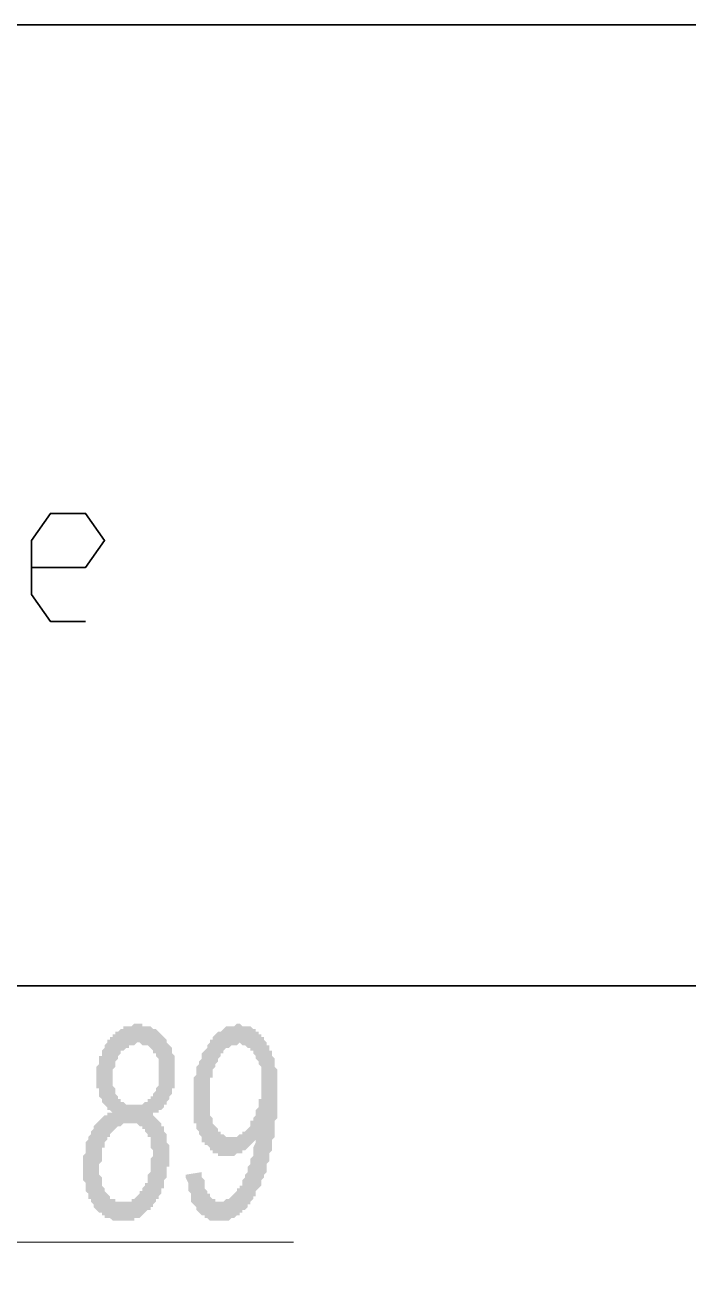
# Model space of a CAD drawing. Header units: millimetres. Extents: x 1372 to 666090, y 1285 to 31551.
# Drawn here: x 534700 to 535725, y 26938 to 28855 of the extents above; entities that cross this region are included whole.
import ezdxf

# ---------------------------------------------------------------- set-up
doc = ezdxf.new("R2010")
doc.units = ezdxf.units.MM
doc.layers.add('PDF _0', color=7, linetype='Continuous')
doc.layers.add('PDF _75-АЗ Штамп', color=7, linetype='Continuous')

msp = doc.modelspace()

# ---------------------------------------------------------------- hatches: boundary and pattern name
at = {"layer": 'PDF _75-АЗ Штамп', "transparency": 33554559}
h = msp.add_hatch(color=256, dxfattribs=at)
h.paths.add_polyline_path([(534836.1, 27173.8), (534831.9, 27178), (534827.7, 27178), (534827.7, 27182.1), (534823.5, 27186.3), (534823.5, 27186.3), (534819.4, 27190.5), (534819.4, 27194.7), (534819.4, 27194.7), (534815.2, 27198.8), (534815.2, 27203), (534815.2, 27207.2), (534815.2, 27211.3), (534811, 27211.3), (534811, 27215.5), (534811, 27219.7), (534811, 27223.9), (534811, 27228), (534811, 27232.2), (534811, 27236.4), (534811, 27240.5), (534811, 27244.7), (534815.2, 27248.9), (534815.2, 27253.1), (534815.2, 27257.2), (534815.2, 27261.4), (534819.4, 27261.4), (534819.4, 27265.6), (534819.4, 27269.7), (534823.5, 27273.9), (534823.5, 27278.1), (534823.5, 27278.1), (534827.7, 27282.3), (534827.7, 27286.4), (534831.9, 27286.4), (534831.9, 27290.6), (534836.1, 27290.6), (534836.1, 27294.8), (534840.2, 27294.8), (534840.2, 27298.9), (534844.4, 27298.9), (534848.6, 27303.1), (534848.6, 27303.1), (534852.7, 27303.1), (534852.7, 27307.3), (534856.9, 27307.3), (534861.1, 27307.3), (534861.1, 27307.3), (534865.3, 27307.3), (534869.4, 27311.4), (534873.6, 27311.4), (534873.6, 27311.4), (534877.8, 27311.4), (534881.9, 27311.4), (534881.9, 27307.3), (534886.1, 27307.3), (534890.3, 27307.3), (534894.5, 27307.3), (534894.5, 27307.3), (534898.6, 27303.1), (534898.6, 27303.1), (534902.8, 27303.1), (534907, 27298.9), (534907, 27298.9), (534911.1, 27294.8), (534911.1, 27294.8), (534915.3, 27290.6), (534915.3, 27290.6), (534915.3, 27290.6), (534919.5, 27286.4), (534919.5, 27282.3), (534923.7, 27278.1), (534923.7, 27278.1), (534927.8, 27273.9), (534927.8, 27269.7), (534927.8, 27265.6), (534932, 27261.4), (534932, 27257.2), (534932, 27253.1), (534932, 27253.1), (534932, 27248.9), (534932, 27244.7), (534932, 27240.5), (534932, 27236.4), (534932, 27232.2), (534932, 27228), (534932, 27223.9), (534932, 27219.7), (534932, 27215.5), (534932, 27211.3), (534927.8, 27211.3), (534927.8, 27207.2), (534927.8, 27203), (534923.7, 27198.8), (534923.7, 27198.8), (534923.7, 27194.7), (534919.5, 27190.5), (534919.5, 27190.5), (534919.5, 27186.3), (534915.3, 27186.3), (534915.3, 27182.1), (534911.1, 27178), (534907, 27178), (534907, 27173.8), (534902.8, 27173.8), (534898.6, 27173.8), (534898.6, 27169.6), (534898.6, 27169.6), (534902.8, 27165.5), (534907, 27161.3), (534907, 27161.3), (534911.1, 27157.1), (534911.1, 27152.9), (534915.3, 27152.9), (534915.3, 27148.8), (534915.3, 27148.8), (534915.3, 27144.6), (534919.5, 27140.4), (534919.5, 27136.3), (534919.5, 27132.1), (534919.5, 27127.9), (534923.7, 27123.7), (534923.7, 27119.6), (534923.7, 27115.4), (534923.7, 27111.2), (534923.7, 27107.1), (534923.7, 27102.9), (534923.7, 27098.7), (534923.7, 27094.5), (534923.7, 27090.4), (534919.5, 27090.4), (534919.5, 27086.2), (534919.5, 27082), (534919.5, 27077.9), (534919.5, 27073.7), (534915.3, 27069.5), (534915.3, 27065.3), (534915.3, 27061.2), (534915.3, 27057), (534911.1, 27057), (534911.1, 27052.8), (534911.1, 27048.7), (534907, 27044.5), (534907, 27040.3), (534902.8, 27040.3), (534902.8, 27036.2), (534902.8, 27036.2), (534898.6, 27032), (534898.6, 27027.8), (534894.5, 27027.8), (534894.5, 27023.6), (534890.3, 27023.6), (534886.1, 27019.5), (534886.1, 27019.5), (534881.9, 27015.3), (534881.9, 27015.3), (534877.8, 27011.1), (534877.8, 27011.1), (534873.6, 27011.1), (534869.4, 27011.1), (534869.4, 27007), (534865.3, 27007), (534861.1, 27007), (534861.1, 27007), (534856.9, 27007), (534852.7, 27007), (534848.6, 27007), (534848.6, 27007), (534844.4, 27007), (534840.2, 27007), (534836.1, 27007), (534836.1, 27007), (534831.9, 27011.1), (534827.7, 27011.1), (534827.7, 27011.1), (534823.5, 27011.1), (534823.5, 27015.3), (534819.4, 27015.3), (534819.4, 27019.5), (534815.2, 27019.5), (534811, 27023.6), (534811, 27023.6), (534806.9, 27027.8), (534806.9, 27027.8), (534806.9, 27032), (534802.7, 27036.2), (534802.7, 27040.3), (534798.5, 27040.3), (534798.5, 27044.5), (534798.5, 27048.7), (534794.3, 27052.8), (534794.3, 27057), (534794.3, 27057), (534794.3, 27061.2), (534794.3, 27065.3), (534790.2, 27069.5), (534790.2, 27073.7), (534790.2, 27077.9), (534790.2, 27082), (534790.2, 27086.2), (534790.2, 27090.4), (534790.2, 27094.5), (534790.2, 27098.7), (534790.2, 27102.9), (534790.2, 27107.1), (534794.3, 27111.2), (534794.3, 27115.4), (534794.3, 27119.6), (534794.3, 27123.7), (534794.3, 27127.9), (534798.5, 27132.1), (534798.5, 27136.3), (534798.5, 27136.3), (534802.7, 27140.4), (534802.7, 27144.6), (534802.7, 27144.6), (534806.9, 27148.8), (534806.9, 27152.9), (534811, 27157.1), (534811, 27157.1), (534815.2, 27161.3), (534815.2, 27161.3), (534819.4, 27165.5), (534819.4, 27165.5), (534823.5, 27169.6), (534827.7, 27169.6), (534827.7, 27173.8), (534831.9, 27173.8), (534836.1, 27173.8)], flags=0)
h.paths.add_polyline_path([(534836.1, 27228), (534836.1, 27223.9), (534836.1, 27219.7), (534836.1, 27215.5), (534840.2, 27211.3), (534840.2, 27207.2), (534840.2, 27203), (534844.4, 27198.8), (534844.4, 27198.8), (534844.4, 27194.7), (534848.6, 27194.7), (534848.6, 27190.5), (534852.7, 27190.5), (534852.7, 27190.5), (534856.9, 27186.3), (534861.1, 27186.3), (534861.1, 27186.3), (534865.3, 27186.3), (534869.4, 27186.3), (534869.4, 27186.3), (534873.6, 27186.3), (534873.6, 27186.3), (534877.8, 27186.3), (534881.9, 27186.3), (534881.9, 27186.3), (534886.1, 27190.5), (534890.3, 27190.5), (534890.3, 27194.7), (534894.5, 27194.7), (534894.5, 27198.8), (534898.6, 27198.8), (534898.6, 27198.8), (534898.6, 27203), (534902.8, 27207.2), (534902.8, 27211.3), (534902.8, 27211.3), (534907, 27215.5), (534907, 27219.7), (534907, 27223.9), (534907, 27228), (534907, 27232.2), (534907, 27236.4), (534907, 27236.4), (534907, 27240.5), (534907, 27244.7), (534907, 27248.9), (534907, 27253.1), (534907, 27257.2), (534902.8, 27261.4), (534902.8, 27265.6), (534898.6, 27265.6), (534898.6, 27269.7), (534898.6, 27269.7), (534894.5, 27273.9), (534894.5, 27273.9), (534890.3, 27278.1), (534890.3, 27278.1), (534886.1, 27278.1), (534881.9, 27278.1), (534877.8, 27282.3), (534877.8, 27282.3), (534877.8, 27282.3), (534873.6, 27282.3), (534869.4, 27278.1), (534869.4, 27278.1), (534865.3, 27278.1), (534861.1, 27278.1), (534861.1, 27273.9), (534856.9, 27273.9), (534856.9, 27273.9), (534852.7, 27269.7), (534848.6, 27269.7), (534848.6, 27265.6), (534844.4, 27261.4), (534844.4, 27261.4), (534844.4, 27257.2), (534840.2, 27253.1), (534840.2, 27253.1), (534840.2, 27248.9), (534840.2, 27244.7), (534836.1, 27240.5), (534836.1, 27236.4), (534836.1, 27232.2), (534836.1, 27228), (534836.1, 27228)], flags=0)
h.paths.add_polyline_path([(534815.2, 27082), (534815.2, 27077.9), (534815.2, 27077.9), (534819.4, 27073.7), (534819.4, 27069.5), (534819.4, 27065.3), (534819.4, 27061.2), (534819.4, 27061.2), (534823.5, 27057), (534823.5, 27052.8), (534827.7, 27048.7), (534827.7, 27048.7), (534831.9, 27044.5), (534831.9, 27044.5), (534831.9, 27040.3), (534836.1, 27040.3), (534840.2, 27040.3), (534840.2, 27036.2), (534844.4, 27036.2), (534848.6, 27036.2), (534848.6, 27036.2), (534852.7, 27036.2), (534852.7, 27036.2), (534856.9, 27036.2), (534856.9, 27036.2), (534861.1, 27036.2), (534865.3, 27036.2), (534865.3, 27040.3), (534869.4, 27040.3), (534869.4, 27040.3), (534873.6, 27044.5), (534873.6, 27044.5), (534877.8, 27048.7), (534877.8, 27052.8), (534881.9, 27052.8), (534881.9, 27057), (534886.1, 27061.2), (534886.1, 27065.3), (534890.3, 27065.3), (534890.3, 27069.5), (534890.3, 27073.7), (534890.3, 27077.9), (534894.5, 27082), (534894.5, 27086.2), (534894.5, 27090.4), (534894.5, 27094.5), (534894.5, 27098.7), (534894.5, 27102.9), (534898.6, 27107.1), (534898.6, 27111.2), (534898.6, 27111.2), (534898.6, 27115.4), (534894.5, 27119.6), (534894.5, 27123.7), (534894.5, 27127.9), (534894.5, 27132.1), (534894.5, 27136.3), (534890.3, 27136.3), (534890.3, 27140.4), (534886.1, 27144.6), (534886.1, 27144.6), (534886.1, 27148.8), (534881.9, 27148.8), (534881.9, 27152.9), (534877.8, 27152.9), (534877.8, 27152.9), (534873.6, 27157.1), (534869.4, 27157.1), (534869.4, 27157.1), (534865.3, 27157.1), (534861.1, 27157.1), (534861.1, 27157.1), (534856.9, 27157.1), (534852.7, 27157.1), (534852.7, 27157.1), (534848.6, 27152.9), (534844.4, 27152.9), (534844.4, 27152.9), (534840.2, 27148.8), (534840.2, 27148.8), (534836.1, 27144.6), (534836.1, 27144.6), (534831.9, 27140.4), (534831.9, 27136.3), (534831.9, 27136.3), (534827.7, 27136.3), (534827.7, 27132.1), (534823.5, 27127.9), (534823.5, 27123.7), (534823.5, 27119.6), (534819.4, 27119.6), (534819.4, 27115.4), (534819.4, 27111.2), (534819.4, 27107.1), (534819.4, 27102.9), (534819.4, 27098.7), (534815.2, 27094.5), (534815.2, 27090.4), (534815.2, 27086.2), (534815.2, 27082)], flags=0)
h = msp.add_hatch(color=256, dxfattribs=at)
h.paths.add_polyline_path([(534948.7, 27077.9), (534973.7, 27082), (534973.7, 27077.9), (534973.7, 27073.7), (534977.9, 27069.5), (534977.9, 27065.3), (534977.9, 27061.2), (534977.9, 27057), (534982.1, 27052.8), (534982.1, 27052.8), (534982.1, 27048.7), (534986.2, 27048.7), (534986.2, 27044.5), (534990.4, 27040.3), (534990.4, 27040.3), (534994.6, 27040.3), (534994.6, 27036.2), (534998.7, 27036.2), (535002.9, 27036.2), (535002.9, 27036.2), (535002.9, 27036.2), (535007.1, 27036.2), (535011.2, 27040.3), (535011.2, 27040.3), (535015.4, 27040.3), (535019.6, 27044.5), (535019.6, 27044.5), (535023.8, 27048.7), (535023.8, 27048.7), (535027.9, 27052.8), (535027.9, 27057), (535032.1, 27057), (535032.1, 27061.2), (535036.3, 27061.2), (535036.3, 27065.3), (535036.3, 27069.5), (535040.4, 27073.7), (535040.4, 27073.7), (535040.4, 27077.9), (535044.6, 27082), (535044.6, 27086.2), (535044.6, 27090.4), (535048.8, 27094.5), (535048.8, 27094.5), (535048.8, 27098.7), (535048.8, 27102.9), (535053, 27107.1), (535053, 27111.2), (535053, 27115.4), (535053, 27119.6), (535057.1, 27127.9), (535057.1, 27132.1), (535057.1, 27132.1), (535053, 27127.9), (535053, 27127.9), (535048.8, 27123.7), (535044.6, 27119.6), (535044.6, 27119.6), (535040.4, 27115.4), (535040.4, 27115.4), (535036.3, 27115.4), (535036.3, 27111.2), (535032.1, 27111.2), (535032.1, 27111.2), (535027.9, 27111.2), (535023.8, 27107.1), (535023.8, 27107.1), (535019.6, 27107.1), (535015.4, 27107.1), (535015.4, 27107.1), (535015.4, 27107.1), (535011.2, 27107.1), (535007.1, 27107.1), (535002.9, 27107.1), (535002.9, 27107.1), (534998.7, 27107.1), (534998.7, 27111.2), (534994.6, 27111.2), (534990.4, 27111.2), (534990.4, 27115.4), (534986.2, 27115.4), (534986.2, 27119.6), (534982.1, 27123.7), (534977.9, 27123.7), (534977.9, 27123.7), (534977.9, 27127.9), (534973.7, 27127.9), (534973.7, 27132.1), (534973.7, 27136.3), (534969.5, 27140.4), (534969.5, 27140.4), (534969.5, 27144.6), (534965.4, 27148.8), (534965.4, 27152.9), (534965.4, 27157.1), (534961.2, 27157.1), (534961.2, 27161.3), (534961.2, 27165.5), (534961.2, 27169.6), (534961.2, 27173.8), (534961.2, 27178), (534961.2, 27182.1), (534961.2, 27186.3), (534961.2, 27194.7), (534961.2, 27194.7), (534961.2, 27198.8), (534961.2, 27203), (534961.2, 27207.2), (534961.2, 27211.3), (534961.2, 27215.5), (534961.2, 27219.7), (534961.2, 27219.7), (534961.2, 27223.9), (534961.2, 27228), (534965.4, 27232.2), (534965.4, 27236.4), (534965.4, 27240.5), (534965.4, 27244.7), (534969.5, 27248.9), (534969.5, 27253.1), (534969.5, 27253.1), (534973.7, 27257.2), (534973.7, 27261.4), (534973.7, 27265.6), (534977.9, 27269.7), (534977.9, 27269.7), (534982.1, 27273.9), (534982.1, 27278.1), (534982.1, 27278.1), (534986.2, 27282.3), (534986.2, 27286.4), (534990.4, 27286.4), (534990.4, 27290.6), (534994.6, 27294.8), (534994.6, 27294.8), (534998.7, 27298.9), (534998.7, 27298.9), (535002.9, 27298.9), (535007.1, 27303.1), (535007.1, 27303.1), (535011.2, 27307.3), (535011.2, 27307.3), (535015.4, 27307.3), (535019.6, 27307.3), (535019.6, 27307.3), (535023.8, 27307.3), (535027.9, 27311.4), (535027.9, 27311.4), (535032.1, 27311.4), (535032.1, 27311.4), (535036.3, 27307.3), (535040.4, 27307.3), (535040.4, 27307.3), (535044.6, 27307.3), (535048.8, 27307.3), (535048.8, 27307.3), (535053, 27303.1), (535057.1, 27303.1), (535057.1, 27298.9), (535061.3, 27298.9), (535061.3, 27294.8), (535065.5, 27294.8), (535065.5, 27290.6), (535069.6, 27290.6), (535069.6, 27286.4), (535073.8, 27282.3), (535073.8, 27282.3), (535073.8, 27278.1), (535078, 27278.1), (535078, 27273.9), (535078, 27269.7), (535082.2, 27269.7), (535082.2, 27265.6), (535082.2, 27261.4), (535086.3, 27257.2), (535086.3, 27253.1), (535086.3, 27248.9), (535086.3, 27244.7), (535086.3, 27244.7), (535090.5, 27240.5), (535090.5, 27236.4), (535090.5, 27232.2), (535090.5, 27223.9), (535090.5, 27219.7), (535090.5, 27215.5), (535090.5, 27211.3), (535090.5, 27207.2), (535090.5, 27207.2), (535090.5, 27203), (535090.5, 27198.8), (535090.5, 27194.7), (535090.5, 27190.5), (535090.5, 27186.3), (535090.5, 27182.1), (535090.5, 27178), (535090.5, 27173.8), (535090.5, 27169.6), (535090.5, 27165.5), (535086.3, 27161.3), (535086.3, 27157.1), (535086.3, 27152.9), (535086.3, 27148.8), (535086.3, 27144.6), (535086.3, 27140.4), (535086.3, 27136.3), (535082.2, 27132.1), (535082.2, 27127.9), (535082.2, 27123.7), (535082.2, 27119.6), (535082.2, 27115.4), (535078, 27111.2), (535078, 27111.2), (535078, 27107.1), (535078, 27098.7), (535073.8, 27094.5), (535073.8, 27090.4), (535073.8, 27086.2), (535073.8, 27082), (535069.6, 27077.9), (535069.6, 27077.9), (535069.6, 27073.7), (535065.5, 27069.5), (535065.5, 27065.3), (535065.5, 27061.2), (535061.3, 27057), (535061.3, 27057), (535057.1, 27052.8), (535057.1, 27048.7), (535057.1, 27044.5), (535053, 27044.5), (535053, 27040.3), (535048.8, 27036.2), (535048.8, 27036.2), (535048.8, 27032), (535044.6, 27032), (535044.6, 27027.8), (535044.6, 27027.8), (535040.4, 27023.6), (535036.3, 27023.6), (535036.3, 27019.5), (535032.1, 27019.5), (535032.1, 27015.3), (535027.9, 27015.3), (535023.8, 27011.1), (535023.8, 27011.1), (535019.6, 27011.1), (535019.6, 27011.1), (535015.4, 27007), (535011.2, 27007), (535011.2, 27007), (535007.1, 27007), (535002.9, 27007), (535002.9, 27007), (535002.9, 27007), (534998.7, 27007), (534994.6, 27007), (534990.4, 27007), (534990.4, 27007), (534986.2, 27007), (534982.1, 27011.1), (534982.1, 27011.1), (534977.9, 27011.1), (534977.9, 27015.3), (534973.7, 27015.3), (534969.5, 27019.5), (534969.5, 27019.5), (534965.4, 27023.6), (534965.4, 27023.6), (534965.4, 27027.8), (534961.2, 27032), (534961.2, 27032), (534957, 27036.2), (534957, 27040.3), (534957, 27044.5), (534957, 27048.7), (534952.9, 27052.8), (534952.9, 27052.8), (534952.9, 27057), (534952.9, 27061.2), (534952.9, 27065.3), (534948.7, 27073.7), (534948.7, 27077.9), (534948.7, 27077.9)], flags=0)
h.paths.add_polyline_path([(534986.2, 27198.8), (534986.2, 27190.5), (534986.2, 27186.3), (534986.2, 27182.1), (534986.2, 27178), (534986.2, 27173.8), (534986.2, 27169.6), (534986.2, 27169.6), (534990.4, 27165.5), (534990.4, 27161.3), (534990.4, 27157.1), (534994.6, 27152.9), (534994.6, 27152.9), (534998.7, 27148.8), (534998.7, 27144.6), (535002.9, 27144.6), (535002.9, 27140.4), (535007.1, 27140.4), (535007.1, 27140.4), (535011.2, 27136.3), (535015.4, 27136.3), (535015.4, 27136.3), (535019.6, 27136.3), (535019.6, 27136.3), (535023.8, 27136.3), (535023.8, 27136.3), (535027.9, 27136.3), (535032.1, 27140.4), (535032.1, 27140.4), (535036.3, 27140.4), (535036.3, 27144.6), (535040.4, 27144.6), (535044.6, 27148.8), (535044.6, 27148.8), (535048.8, 27152.9), (535048.8, 27157.1), (535048.8, 27161.3), (535053, 27161.3), (535053, 27165.5), (535057.1, 27169.6), (535057.1, 27173.8), (535057.1, 27178), (535061.3, 27182.1), (535061.3, 27186.3), (535061.3, 27190.5), (535061.3, 27194.7), (535065.5, 27194.7), (535065.5, 27198.8), (535065.5, 27203), (535065.5, 27207.2), (535065.5, 27211.3), (535065.5, 27215.5), (535065.5, 27219.7), (535065.5, 27223.9), (535065.5, 27228), (535065.5, 27232.2), (535065.5, 27236.4), (535065.5, 27240.5), (535065.5, 27244.7), (535061.3, 27248.9), (535061.3, 27248.9), (535061.3, 27253.1), (535057.1, 27257.2), (535057.1, 27261.4), (535053, 27265.6), (535053, 27269.7), (535048.8, 27269.7), (535048.8, 27273.9), (535048.8, 27273.9), (535044.6, 27273.9), (535040.4, 27278.1), (535040.4, 27278.1), (535036.3, 27278.1), (535036.3, 27278.1), (535032.1, 27282.3), (535032.1, 27282.3), (535027.9, 27278.1), (535023.8, 27278.1), (535023.8, 27278.1), (535019.6, 27278.1), (535015.4, 27273.9), (535015.4, 27273.9), (535015.4, 27273.9), (535011.2, 27273.9), (535007.1, 27269.7), (535007.1, 27265.6), (535002.9, 27265.6), (535002.9, 27261.4), (534998.7, 27257.2), (534998.7, 27253.1), (534998.7, 27253.1), (534998.7, 27253.1), (534994.6, 27248.9), (534994.6, 27244.7), (534990.4, 27240.5), (534990.4, 27236.4), (534990.4, 27232.2), (534990.4, 27228), (534986.2, 27228), (534986.2, 27219.7), (534986.2, 27215.5), (534986.2, 27211.3), (534986.2, 27207.2), (534986.2, 27203), (534986.2, 27203), (534986.2, 27198.8), (534986.2, 27198.8)], flags=0)

# ---------------------------------------------------------------- linework, layer by layer
at = {"layer": 'PDF _0', "lineweight": 35}
for points in [[(541355.6, 22614.7), (523040, 22614.7), (523040, 28854.8), (541355.6, 28854.8)], [(534710.9, 28016.4), (534794.3, 28016.4), (534823.5, 28058.1), (534794.3, 28099.8), (534740.1, 28099.8), (534710.9, 28058.1), (534710.9, 27974.7), (534740.1, 27933), (534794.3, 27933)], [(523040, 27369.8), (541355.6, 27369.8)]]:
    msp.add_lwpolyline(points, dxfattribs=at)
at = {"layer": 'PDF _0', "lineweight": 18}
msp.add_lwpolyline([(541355.6, 27369.8), (523040, 27369.8), (541355.6, 27369.8)], dxfattribs=at)
at = {"layer": 'PDF _0', "lineweight": 9}
msp.add_lwpolyline([(530756.6, 26973.6), (535115.5, 26973.6)], dxfattribs=at)

doc.saveas('drawing.dxf')
